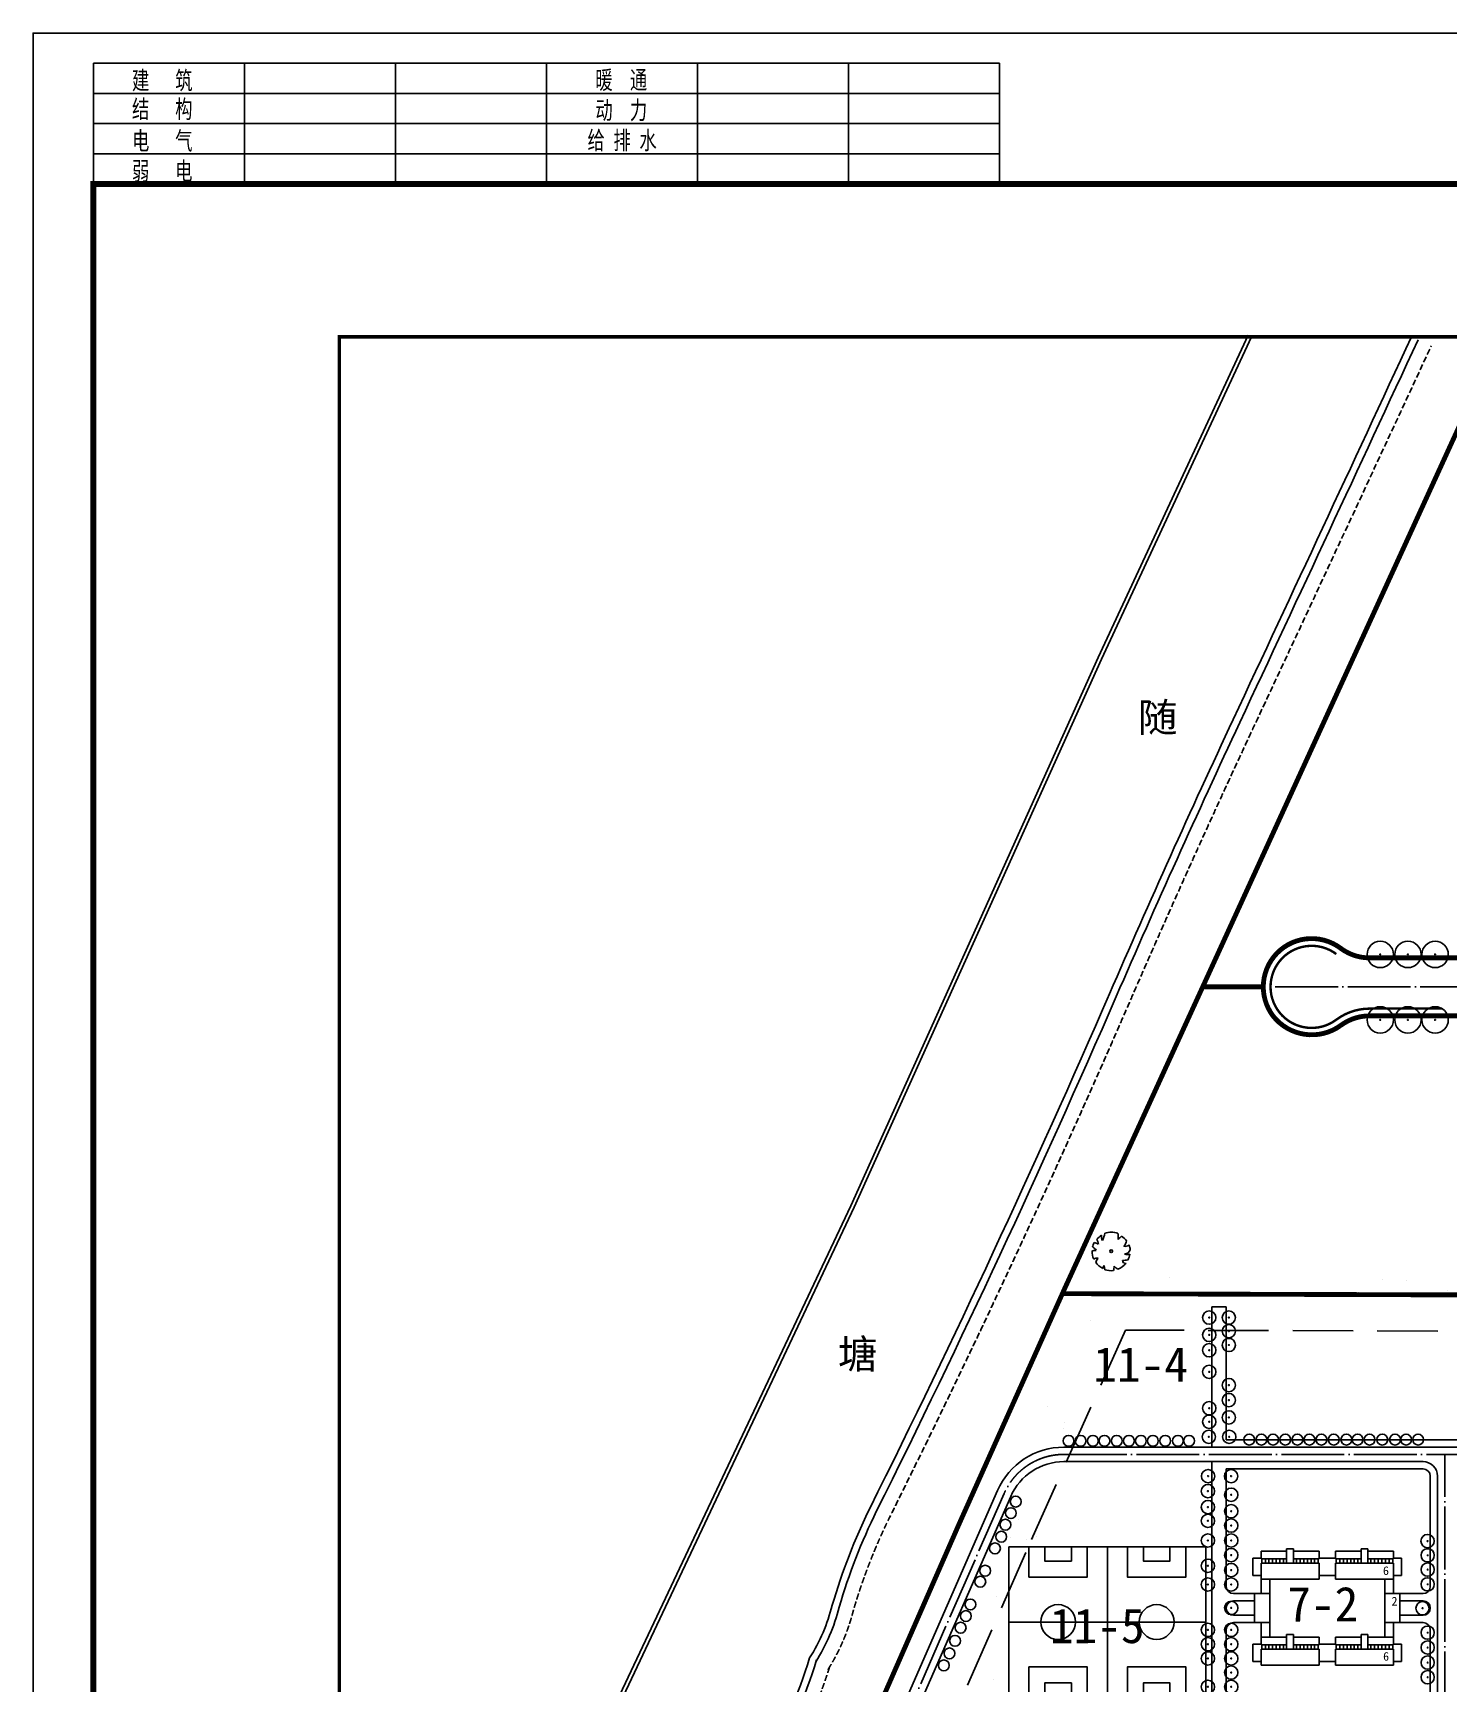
# Model space of a CAD drawing. Extents: x 38883873 to 41204444, y -39183004 to -36939090.
# Drawn here: x 38883873 to 39469815, y -37764092 to -37080504 of the extents above; entities that cross this region are included whole.
import ezdxf

# ---------------------------------------------------------------- set-up
doc = ezdxf.new("R2010")
doc.units = 0
doc.header["$LTSCALE"] = 1000
doc.header["$MEASUREMENT"] = 0
for name, pattern in [('CENT', [15, 13, -1, 0, -1]), ('DASH', [0.35, 0.25, -0.1]), ('DOTE', [2.42, 2, -0.2, 0.02, -0.2])]:
    doc.linetypes.add(name, pattern=pattern)
doc.layers.get('0').update_dxf_attribs({"linetype": 'CONTINUOUS'})
for name, color, linetype in [('00禁止开口段', 30, 'CONTINUOUS'), ('1-CEG', 220, 'CONTINUOUS'), ('A-FACE', 4, 'CONTINUOUS'), ('DOTE', 1, 'DOTE'), ('LH', 104, 'CONTINUOUS'), ('PUB_TEXT', 4, 'CONTINUOUS'), ('PUB_TITLE', 7, 'CONTINUOUS'), ('TEXT', 7, 'CONTINUOUS'), ('TREE1', 62, 'CONTINUOUS'), ('W', 5, 'CONTINUOUS'), ('人行道', 251, 'CONTINUOUS'), ('体育场', 151, 'CONTINUOUS'), ('华谏图框', 4, 'CONTINUOUS'), ('立面1', 131, 'CONTINUOUS'), ('立面2', 252, 'CONTINUOUS'), ('范围', 7, 'CONTINUOUS'), ('道路中心线', 5, 'CENT')]:
    doc.layers.add(name, color=color, linetype=linetype)
doc.styles.add('-黑体', font='SIMHEI.TTF')
doc.styles.add('HRHZ', font='SIMHEI.TTF')
doc.styles.get("Standard").update_dxf_attribs({"font": 'SimSun.ttf', "height": 20})
doc.styles.add('STYLE宋体', font='SimSun.ttf')

# ---------------------------------------------------------------- blocks, each defined once
blk = doc.blocks.new('dkid')
at = {"layer": '体育场'}
for p, q in [((-526373, 1202760), (-526373, 1098760)), ((-458373, 1202760), (-526373, 1202760)), ((-458373, 1098760), (-458373, 1202760)), ((-458373, 1150760), (-526373, 1150760)), ((-526373, 1098760), (-458373, 1098760))]:
    blk.add_line(p, q, dxfattribs=at)
at = {"layer": '体育场', "elevation": 0}
for points in [[(-472213, 1202760), (-472213, 1181760), (-512533, 1181760), (-512533, 1202760)], [(-483213, 1202760), (-483213, 1192760), (-501533, 1192760), (-501533, 1202760)], [(-483213, 1098760), (-483213, 1108760), (-501533, 1108760), (-501533, 1098760)]]:
    blk.add_lwpolyline(points, dxfattribs=at)
at = {"layer": '体育场'}
blk.add_lwpolyline([(-472213, 1098760), (-472213, 1119760), (-512533, 1119760), (-512533, 1098760)], dxfattribs=at)
blk.add_circle((-492373, 1150760), 12000, dxfattribs=at)
blk = doc.blocks.new('333')
at = {"layer": '立面1', "linetype": 'Continuous', "ltscale": 10}
for p, q in [((-294647, 1066661), (-294647, 1059461)), ((-291247, 1066661), (-294647, 1066661)), ((-291247, 1069561), (-280647, 1069561)), ((-291247, 1069561), (-291247, 1066361)), ((-280647, 1070561), (-277847, 1070561)), ((-280647, 1064561), (-280647, 1070561)), ((-277847, 1064561), (-277847, 1070561)), ((-277847, 1069561), (-267247, 1069561)), ((-267247, 1069561), (-267247, 1066361)), ((-260447, 1066661), (-267247, 1066661)), ((-249847, 1069561), (-260447, 1069561)), ((-260447, 1069561), (-260447, 1066361)), ((-247047, 1070561), (-249847, 1070561)), ((-249847, 1064561), (-249847, 1070561)), ((-247047, 1064561), (-247047, 1070561)), ((-236447, 1069561), (-247047, 1069561)), ((-236447, 1069561), (-236447, 1066361)), ((-236447, 1066661), (-233047, 1066661)), ((-233047, 1066661), (-233047, 1059461)), ((-280647, 1066361), (-291247, 1066361)), ((-267247, 1064561), (-291247, 1064561)), ((-291247, 1064561), (-291247, 1051961)), ((-290947, 1066361), (-290947, 1064561)), ((-289447, 1066361), (-289447, 1064561)), ((-287947, 1066361), (-287947, 1064561)), ((-286447, 1066361), (-286447, 1064561)), ((-284947, 1066361), (-284947, 1064561)), ((-283447, 1066361), (-283447, 1064561)), ((-281947, 1066361), (-281947, 1064561)), ((-267247, 1066361), (-277847, 1066361)), ((-276547, 1066361), (-276547, 1064561)), ((-275047, 1066361), (-275047, 1064561)), ((-273547, 1066361), (-273547, 1064561)), ((-272047, 1066361), (-272047, 1064561)), ((-270547, 1066361), (-270547, 1064561)), ((-269047, 1066361), (-269047, 1064561)), ((-267547, 1066361), (-267547, 1064561)), ((-267247, 1064561), (-267247, 1057961)), ((-260447, 1066361), (-249847, 1066361)), ((-260447, 1064561), (-236447, 1064561)), ((-260447, 1064561), (-260447, 1057961)), ((-260147, 1066361), (-260147, 1064561)), ((-258647, 1066361), (-258647, 1064561)), ((-257147, 1066361), (-257147, 1064561)), ((-255647, 1066361), (-255647, 1064561)), ((-254147, 1066361), (-254147, 1064561)), ((-252647, 1066361), (-252647, 1064561)), ((-251147, 1066361), (-251147, 1064561)), ((-247047, 1066361), (-236447, 1066361)), ((-245747, 1066361), (-245747, 1064561)), ((-244247, 1066361), (-244247, 1064561)), ((-242747, 1066361), (-242747, 1064561)), ((-241247, 1066361), (-241247, 1064561)), ((-239747, 1066361), (-239747, 1064561)), ((-238247, 1066361), (-238247, 1064561)), ((-236747, 1066361), (-236747, 1064561)), ((-236447, 1064561), (-236447, 1051961)), ((-291247, 1059461), (-294647, 1059461)), ((-291247, 1057961), (-267247, 1057961)), ((-287647, 1057961), (-287647, 1033961)), ((-260447, 1059461), (-267247, 1059461)), ((-236447, 1057961), (-260447, 1057961)), ((-240047, 1057961), (-240047, 1033961)), ((-236447, 1059461), (-233047, 1059461)), ((-293897, 1051961), (-293897, 1039961)), ((-287647, 1051961), (-293897, 1051961)), ((-240047, 1051961), (-233797, 1051961)), ((-233797, 1051961), (-233797, 1039961)), ((-287647, 1039961), (-293897, 1039961)), ((-291247, 1039961), (-291247, 1030761)), ((-240047, 1039961), (-233797, 1039961)), ((-236447, 1039961), (-236447, 1030761)), ((-291247, 1033961), (-280647, 1033961)), ((-280647, 1034961), (-277847, 1034961)), ((-280647, 1028961), (-280647, 1034961)), ((-277847, 1028961), (-277847, 1034961)), ((-277847, 1033961), (-267247, 1033961)), ((-267247, 1033961), (-267247, 1030761)), ((-249847, 1033961), (-260447, 1033961)), ((-260447, 1033961), (-260447, 1030761)), ((-247047, 1034961), (-249847, 1034961)), ((-249847, 1028961), (-249847, 1034961)), ((-247047, 1028961), (-247047, 1034961)), ((-236447, 1033961), (-247047, 1033961)), ((-294647, 1031061), (-294647, 1023861)), ((-291247, 1031061), (-294647, 1031061)), ((-280647, 1030761), (-291247, 1030761)), ((-267247, 1028961), (-291247, 1028961)), ((-291247, 1028961), (-291247, 1022361)), ((-290947, 1030761), (-290947, 1028961)), ((-289447, 1030761), (-289447, 1028961)), ((-287947, 1030761), (-287947, 1028961)), ((-286447, 1030761), (-286447, 1028961)), ((-284947, 1030761), (-284947, 1028961)), ((-283447, 1030761), (-283447, 1028961)), ((-281947, 1030761), (-281947, 1028961)), ((-267247, 1030761), (-277847, 1030761)), ((-276547, 1030761), (-276547, 1028961)), ((-275047, 1030761), (-275047, 1028961)), ((-273547, 1030761), (-273547, 1028961)), ((-272047, 1030761), (-272047, 1028961)), ((-270547, 1030761), (-270547, 1028961)), ((-269047, 1030761), (-269047, 1028961)), ((-267547, 1030761), (-267547, 1028961)), ((-260447, 1031061), (-267247, 1031061)), ((-267247, 1028961), (-267247, 1022361)), ((-260447, 1030761), (-249847, 1030761)), ((-260447, 1028961), (-236447, 1028961)), ((-260447, 1028961), (-260447, 1022361)), ((-260147, 1030761), (-260147, 1028961)), ((-258647, 1030761), (-258647, 1028961)), ((-257147, 1030761), (-257147, 1028961)), ((-255647, 1030761), (-255647, 1028961)), ((-254147, 1030761), (-254147, 1028961)), ((-252647, 1030761), (-252647, 1028961)), ((-251147, 1030761), (-251147, 1028961)), ((-247047, 1030761), (-236447, 1030761)), ((-245747, 1030761), (-245747, 1028961)), ((-244247, 1030761), (-244247, 1028961)), ((-242747, 1030761), (-242747, 1028961)), ((-241247, 1030761), (-241247, 1028961)), ((-239747, 1030761), (-239747, 1028961)), ((-238247, 1030761), (-238247, 1028961)), ((-236747, 1030761), (-236747, 1028961)), ((-236447, 1031061), (-233047, 1031061)), ((-236447, 1028961), (-236447, 1022361)), ((-233047, 1031061), (-233047, 1023861)), ((-291247, 1023861), (-294647, 1023861)), ((-291247, 1022361), (-267247, 1022361)), ((-260447, 1023861), (-267247, 1023861)), ((-236447, 1022361), (-260447, 1022361)), ((-236447, 1023861), (-233047, 1023861))]:
    blk.add_line(p, q, dxfattribs=at)
blk = doc.blocks.new('7')
at = {"layer": 'TREE1', "linetype": 'ByBlock'}
blk.add_circle((0, 0), 3.64, dxfattribs=at)
at = {"layer": 'TREE1', "linetype": 'Continuous', "ltscale": 10}
blk.add_circle((0, 0), 0.121, dxfattribs=at)
blk = doc.blocks.new('sdji')
at = {"linetype": 'Continuous', "ltscale": 10}
for radius in [2750, 184]:
    blk.add_circle((512091, 867961), radius, dxfattribs=at)
blk = doc.blocks.new('sij')
at = {"layer": 'TREE1', "linetype": 'Continuous', "ltscale": 10}
blk.add_circle((327690, 1006813), 2250, dxfattribs=at)
blk = doc.blocks.new('M_F13')
for p, q in [((-515, 179), (-397, 193)), ((-484, 239), (-484, 239)), ((-397, 193), (-484, 239))]:
    blk.add_line(p, q)
blk.add_circle((-3, 3), 38.2)
for centre, radius, start, end in [((-8, 3), 532, 89.3321, 114.3856), ((-325, 399), 130, 343.6555, 39.76), ((-175, 449), 193, 352.0775, 26.6128), ((-85, 589), 202, 304.1868, 338.5411), ((-8, 3), 531, 62.8767, 77.7021), ((80, 476), 154, 315.8454, 359.7651), ((-8, 3), 537, 160.8426, 187.275), ((-8, 3), 527, 126.0751, 153.6245), ((-356, 208), 224, 48.5203, 80.5151), ((-244, 1929), 1632, 285.4397, 290.7099), ((412, 44), 234, 83.5323, 121.6544), ((959, 2091), 1965, 250.0865, 256.3451), ((-8, 3), 523, 31.4098, 49.4752), ((-8, 3), 534, 340.3307, 19.43), ((-610, -942), 880, 77.3728, 85.4649), ((-5, -500), 587, 134.7782, 147.3315), ((-8, 3), 524, 200.8103, 231.4392), ((-251, -396), 87.2, 97.741, 188.8107), ((-1350, -519), 1108, 2.9465, 10.9238), ((125, -442), 220, 160.6009, 199.3991), ((100, -357), 178, 186.1912, 248.4952), ((296, -376), 163, 170.6314, 220.6278), ((325, -118), 300, 230.4582, 263.1093), ((-8, 3), 514, 305.394, 326.2464), ((358, 465), 656, 266.7455, 282.0146), ((0, -631), 545, 39.6536, 53.993), ((-8, 3), 522, 243.1498, 261.8356), ((-8, 3), 527, 274.7236, 290.3277)]:
    blk.add_arc(centre, radius, start, end)
at = {"width": 0.8, "flags": 9}
for tag, p in [('XSIZE', (-62, 12)), ('YSIZE', (9, 6))]:
    blk.add_attdef(tag, p, '', height=0.2, dxfattribs=at)
blk = doc.blocks.new('_LABEL1')
for p, q in [((-150, 20), (-75, 20)), ((-150, 20), (-150, 0)), ((-125, 20), (-125, 0)), ((-100, 20), (-100, 0)), ((-75, 20), (0, 20)), ((-75, 20), (-75, 0)), ((-75, 20), (-75, 0)), ((-50, 20), (-50, 0)), ((-25, 20), (-25, 0)), ((0, 20), (0, 0)), ((-150, 15), (-75, 15)), ((-75, 15), (0, 15)), ((-150, 10), (-75, 10)), ((-75, 10), (0, 10)), ((-150, 5), (-75, 5)), ((-75, 5), (0, 5)), ((-150, 0), (-75, 0)), ((-75, 0), (0, 0))]:
    blk.add_line(p, q)
at = {"style": 'STYLE宋体', "width": 0.7}
for s, p in [('暖  通', (-66.92, 15.73)), ('建   筑', (-143.62, 15.65)), ('结   构', (-143.62, 10.91)), ('动  力', (-66.92, 10.73)), ('电   气', (-143.62, 5.65)), ('给 排 水', (-68.22, 5.73)), ('弱   电', (-143.62, 0.65))]:
    blk.add_text(s, height=3, dxfattribs=at).set_placement(p)

msp = doc.modelspace()

# ---------------------------------------------------------------- linework, layer by layer
at = {"layer": '00禁止开口段', "const_width": 1000}
msp.add_lwpolyline([(39466980, -37484454), (39436980, -37484454, 0.1622777), (39423180, -37489054, -2), (39423180, -37461854, -2)], format="xyb", dxfattribs=at)
at = {"layer": 'A-FACE', "linetype": 'Continuous'}
for p, q in [((39436980, -37463454), (39725834, -37463454)), ((39436980, -37487454), (39729749, -37487454))]:
    msp.add_line(p, q, dxfattribs=at)
at = {"layer": 'A-FACE'}
for p, q in [((39310469, -37666040), (39704634, -37666040)), ((39310469, -37672040), (39459081, -37672040)), ((39465081, -37858019), (39465081, -37678040)), ((39282993, -37683994), (39213636, -37842197)), ((39288488, -37686404), (39219131, -37844606))]:
    msp.add_line(p, q, dxfattribs=at)
at = {"layer": 'A-FACE', "linetype": 'Continuous'}
for centre, start, end in [((39412980, -37475454), 53.130102, 306.869898), ((39436980, -37443454), 233.130102, 270), ((39436980, -37507454), 90, 126.869898)]:
    msp.add_arc(centre, 20000, start, end, dxfattribs=at)
at = {"layer": 'A-FACE'}
for centre, radius, start, end in [((39310469, -37696040), 30000, 90, 156.32696), ((39310469, -37696040), 24000, 90, 156.32696), ((39459081, -37678040), 6000, 0, 90)]:
    msp.add_arc(centre, radius, start, end, dxfattribs=at)
at = {"layer": 'PUB_TITLE', "linetype": 'Continuous', "const_width": 1500}
msp.add_lwpolyline([(39010623, -38937254), (40242123, -38937254), (40242123, -37206254), (39010623, -37206254)], close=True, dxfattribs=at)
at = {"layer": 'TREE1', "linetype": 'Continuous', "ltscale": 10, "const_width": 0.5}
for points in [[(39321970, -37592803, 0.5205671), (39317433, -37592803, 0.5205671), (39317433, -37600050, 0.5205671), (39322617, -37600050, 0.5205671), (39330437, -37600050, 0.5205671), (39330437, -37604917, 0.5205671), (39335138, -37604917, 0.5205671), (39343131, -37604917, 0.5205671), (39349451, -37604917, 0.5205671), (39356179, -37604917, 0.5205671), (39362759, -37604917, 0.5205671), (39371079, -37604917, 0.5205671), (39376993, -37604917, 0.5205671), (39381821, -37604917, 0.5205671), (39389657, -37604917, 0.5205671), (39394958, -37604917, 0.5205671), (39400408, -37604917, 0.5205671), (39407496, -37604917, 0.5205671), (39412529, -37604917, 0.5205671), (39412529, -37600384, 0.5205671), (39417070, -37600384, 0.5205671), (39425285, -37600384, 0.5205671), (39433957, -37600384, 0.5205671), (39440342, -37600384, 0.5205671), (39448031, -37600384, 0.5205671), (39455157, -37600384, 0.5205671), (39455157, -37605372, 0.5205671), (39461603, -37605372, 0.5205671), (39467103, -37605372, 0.5205671), (39467103, -37597758, 0.5205671), (39458590, -37597758, 0.5205671), (39451456, -37597758, 0.5205671), (39443514, -37597758, 0.5205671), (39436621, -37597758, 0.5205671), (39429610, -37597758, 0.5205671), (39423904, -37597758, 0.5205671), (39415060, -37597758, 0.5205671), (39409152, -37597758, 0.5205671), (39401560, -37597758, 0.5205671), (39394338, -37597758, 0.5205671), (39388248, -37597758, 0.5205671), (39382683, -37597758, 0.5205671), (39374577, -37597758, 0.5205671), (39369382, -37597758, 0.5205671), (39363163, -37597758, 0.5205671), (39358405, -37597758, 0.5205671), (39350293, -37597758, 0.5205671), (39344823, -37597758, 0.5205671), (39337458, -37597758, 0.5205671), (39337458, -37592923, 0.5205671), (39332416, -37592923, 0.5205671), (39327845, -37592923, 0.5205671)], [(39319599, -37608601, 0.5205671), (39311667, -37610456, 0.5205671), (39308813, -37616572, 0.5205671), (39312191, -37624851, 0.5205671), (39311622, -37629518, 0.5205671), (39307528, -37633386, 0.5205671), (39305731, -37638352, 0.5205671), (39306489, -37643844, 0.5205671), (39304621, -37651408, 0.5205671), (39299022, -37652461, 0.5205671), (39292073, -37657411, 0.5205671), (39286457, -37663303, 0.5205671), (39292420, -37667696, 0.5205671), (39301028, -37665825, 0.5205671), (39306677, -37662954, 0.5205671), (39309102, -37655062, 0.5205671), (39316963, -37651535, 0.5205671), (39320397, -37654518, 0.5205671), (39321340, -37645720, 0.5205671), (39320831, -37640764, 0.5205671), (39313188, -37636489, 0.5205671), (39313640, -37630638, 0.5205671), (39313839, -37625547, 0.5205671), (39317977, -37618273, 0.5205671)], [(39302074, -37681951, 0.5205671), (39293948, -37682737, 0.5205671), (39292834, -37688445, 0.5205671), (39295127, -37693575, 0.5205671), (39291770, -37700372, 0.5205671), (39288801, -37706574, 0.5205671), (39285298, -37714111, 0.5205671), (39285483, -37722824, 0.5205671), (39284677, -37728378, 0.5205671), (39276920, -37732160, 0.5205671), (39273159, -37738187, 0.5205671), (39277532, -37744091, 0.5205671), (39272340, -37749699, 0.5205671), (39270300, -37755214, 0.5205671), (39273730, -37758792, 0.5205671), (39279235, -37759892, 0.5205671), (39286076, -37761259, 0.5205671), (39286296, -37752579, 0.5205671), (39280251, -37746559, 0.5205671), (39280848, -37740804, 0.5205671), (39284386, -37732799, 0.5205671), (39284664, -37724296, 0.5205671), (39285212, -37717309, 0.5205671), (39287097, -37709755, 0.5205671), (39287642, -37704693, 0.5205671), (39293472, -37702928, 0.5205671), (39299577, -37702607, 0.5205671), (39302032, -37694054, 0.5205671)]]:
    msp.add_lwpolyline(points, format="xyb", close=True, dxfattribs=at)
at = {"layer": 'W'}
for p, q in [((39325985, -37339734), (39388134, -37206254)), ((39223700, -37566687), (39325985, -37339734)), ((39105719, -37816582), (39223700, -37566687))]:
    msp.add_line(p, q, dxfattribs=at)
at = {"layer": 'W', "linetype": 'Continuous', "ltscale": 10}
msp.add_line((39388134, -37206254), (39454319, -37206254), dxfattribs=at)
at = {"layer": 'W', "flags": 128}
for points in [[(39205248, -37753272, 0.0792757), (39214591, -37731510, -0.0435425), (39230262, -37691116, 0.0131116), (39329358, -37478274, -0.0069548), (39380534, -37364724, 0.0007894), (39454319, -37206254)], [(39207783, -37754875, 0.0791009), (39217486, -37732297, -0.0434813), (39232951, -37692447, 0.0131112), (39332110, -37479468, -0.0069548), (39383252, -37365995, 0.0007894), (39457040, -37207516, 0.0007894)], [(39205248, -37753272, -0.0523034), (39186406, -37797104, -0.0708073), (39169891, -37836840, 0.1714238), (39156724, -37903247, -0.0178159), (39164439, -37974280, 0.0249297), (39173787, -38050262, -0.1385757), (39168178, -38104446, 0.0668108), (39151352, -38171710, 0.1598271), (39153012, -38193001, 0.1103333), (39172503, -38219851, 0.074881), (39194686, -38238317, 0.0535511), (39218238, -38264004, -0.017633), (39237882, -38283100, -0.0043245), (39259687, -38304296, 0.0204603), (39269820, -38314145, -0.0418489), (39290113, -38333872)], [(39208112, -37754162, -0.0518831), (39189213, -37798230, -0.0701785), (39172471, -37838370, 0.1714238), (39159693, -37902817, -0.0178159), (39167431, -37974062, 0.0249297), (39176742, -38049748, -0.1385757), (39170966, -38105555, 0.0670012), (39154312, -38172238, 0.1612045), (39155774, -38191829, 0.1108886), (39174624, -38217722, 0.0769534), (39196748, -38236057, 0.0545178), (39220236, -38261766, -0.0176046), (39240002, -38280976, -0.0043221), (39261831, -38302197, 0.0204376), (39271774, -38311868, -0.0439696), (39292680, -38332320, -0.0417549)]]:
    msp.add_lwpolyline(points, format="xyb", dxfattribs=at)
at = {"layer": '人行道'}
for p, q in [((39371673, -37666040), (39371673, -37607993)), ((39377673, -37607993), (39371673, -37607993)), ((39377673, -37663040), (39377673, -37607993)), ((39377673, -37663040), (39704634, -37663040)), ((39377673, -37675040), (39459081, -37675040)), ((39462081, -37723666), (39462081, -37678040)), ((39380673, -37726666), (39389390, -37726666)), ((39449490, -37726666), (39459081, -37726666)), ((39380673, -37729666), (39389390, -37729666)), ((39449490, -37729666), (39459081, -37729666)), ((39462081, -37732666), (39462081, -37732666)), ((39380673, -37735666), (39389390, -37735666)), ((39380673, -37738666), (39389390, -37738666)), ((39449490, -37735666), (39459081, -37735666)), ((39449490, -37738666), (39459081, -37738666)), ((39462081, -37794866), (39462081, -37741666))]:
    msp.add_line(p, q, dxfattribs=at)
at = {"layer": '人行道', "linetype": 'Continuous', "ltscale": 10}
for p, q in [((39371673, -37828641), (39371673, -37672040)), ((39377673, -37723666), (39377673, -37675040)), ((39377673, -37794866), (39377673, -37741666))]:
    msp.add_line(p, q, dxfattribs=at)
at = {"layer": '人行道', "flags": 128}
msp.add_lwpolyline([(39068423, -38113802, 0.5372695), (39098657, -38107653), (39096744, -37936014), (39095833, -37923521), (39104245, -37816190), (39222337, -37566059), (39324621, -37339109), (39386774, -37205621)], format="xyb", dxfattribs=at)
at = {"layer": '人行道', "color": 250, "linetype": 'DASH', "ltscale": 10, "flags": 128}
for points in [[(39212855, -37758081, 0.0787769), (39223276, -37733875, -0.0433586), (39238329, -37695108, 0.0131104), (39337614, -37481857, -0.0069548), (39388687, -37368536, 0.0007894), (39462484, -37210040, 0.0007894)], [(39213493, -37757055, -0.0498506), (39194824, -37800486, -0.0689859), (39177632, -37841430, 0.1714238), (39165631, -37901957, -0.0178159), (39173415, -37973627, 0.0249297), (39182653, -38048720, -0.1385757), (39176541, -38107773, 0.067423), (39160229, -38173322, 0.1646887), (39161298, -38189487, 0.1121316), (39178864, -38213459, 0.081503), (39200870, -38231520, 0.0565866), (39224232, -38257290, -0.0175492), (39244241, -38276728, -0.0043175), (39266120, -38298000, 0.0203864), (39275681, -38307313, -0.0437739), (39297236, -38328416)]]:
    msp.add_lwpolyline(points, format="xyb", dxfattribs=at)
at = {"layer": '人行道'}
for centre, start, end in [((39459081, -37678040), 0, 90), ((39459081, -37723666), 270, 0), ((39380673, -37732666), 90, 269.999966), ((39459081, -37732666), 0, 90), ((39459081, -37732666), 270, 0), ((39459081, -37741666), 0, 90)]:
    msp.add_arc(centre, 3000, start, end, dxfattribs=at)
at = {"layer": '人行道', "linetype": 'Continuous', "ltscale": 10}
msp.add_arc((39380673, -37723666), 3000, 180, 270, dxfattribs=at)
at = {"layer": '人行道', "linetype": 'Continuous'}
msp.add_arc((39380673, -37741666), 3000, 90, 180, dxfattribs=at)
at = {"layer": '华谏图框'}
msp.add_lwpolyline([(38883873, -39183004), (38883873, -37080504), (40368873, -37080504), (40368873, -39183004)], close=True, dxfattribs=at)
at = {"layer": '华谏图框', "const_width": 2500}
msp.add_lwpolyline([(38908873, -39158004), (40343873, -39158004), (40343873, -37143004), (38908873, -37143004)], close=True, dxfattribs=at)
at = {"layer": '范围', "color": 1, "linetype": 'DASH', "ltscale": 50, "const_width": 2000}
for points in [[(39392980, -37475454, -0.618034), (39424980, -37459454, 0.1622777), (39436980, -37463454), (39725834, -37463454, 0.3729031), (39750579, -37442018), (39771718, -37295275), (39774056, -37243975), (39777445, -37220454), (39484528, -37220454), (39367908, -37475454)], [(39741564, -37504592, 0.4567671), (39726718, -37487454), (39569079, -37487454), (39436980, -37487454, 0.1622777), (39424980, -37491454, -0.4028386), (39396980, -37487454, -0.1622777), (39392980, -37475454), (39367908, -37475454), (39310949, -37600000), (39309838, -37602478), (39727275, -37603786)], [(39727275, -37603786), (39309838, -37602478), (39267254, -37697480), (39215453, -37815637), (39203656, -37841696, -0.0375387), (39200633, -37850208, 0.1308835), (39198294, -37865085), (39212418, -38000000), (39219106, -38069414), (39219411, -38084620, -0.195535), (39216767, -38101984), (39156180, -38203680), (39625395, -38659790), (39748451, -38760972), (39960509, -38548914), (40086169, -38423253), (40107609, -38401814, 0.1316525), (40102432, -38392848), (40050787, -38341202), (40018183, -38301527), (39930095, -38213439, -0.2363782)]]:
    msp.add_lwpolyline(points, format="xyb", close=True, dxfattribs=at)
at = {"layer": '范围', "color": 1, "linetype": 'DASH', "ltscale": 100}
for points in [[(39335954, -37617560), (39294680, -37709638), (39242857, -37827846), (39231871, -37852113, -0.0297011), (39228151, -37862157), (39242268, -37996999), (39249078, -38067672), (39249354, -38081446, -0.1766535), (39242540, -38117338), (39194079, -38198681)], [(39758123, -38730086), (39949902, -38538307), (40075562, -38412647), (40088290, -38399919), (40039663, -38351291), (40007058, -38311616), (39909848, -38214406, -0.234658), (39710172, -37618732), (39335954, -37617560)]]:
    msp.add_lwpolyline(points, format="xyb", dxfattribs=at)
at = {"layer": '道路中心线', "ltscale": 2}
for p, q in [((39367908, -37475454), (40242123, -37475454)), ((39310469, -37669040), (39738481, -37669040)), ((39468081, -37866644), (39468081, -37669040)), ((39285741, -37685199), (39216383, -37843402))]:
    msp.add_line(p, q, dxfattribs=at)
msp.add_arc((39310469, -37696040), 27000, 90, 156.32696, dxfattribs=at)

# ---------------------------------------------------------------- block references
at = {"layer": 'DOTE', "linetype": 'Continuous'}
msp.add_blockref('333', (39683287, -38778627), dxfattribs=at)
at = {"layer": 'LH', "xscale": 1500.000000000704, "yscale": 1500, "zscale": 1500, "rotation": 90.28739875665877}
for p in [(39441391, -37462013), (39452834, -37462013), (39464094, -37462013), (39441391, -37489123), (39452834, -37489123), (39464094, -37489123)]:
    msp.add_blockref('7', p, dxfattribs=at)
at = {"layer": 'TREE1', "xscale": 14.92991994664088, "yscale": 14.92991995811462, "zscale": 14.92992, "rotation": 89.71588540334568}
msp.add_blockref('M_F13', (39330090, -37584868), dxfattribs=at)
at = {"layer": 'TREE1', "linetype": 'Continuous', "xscale": -1, "rotation": 270.2841144085268}
for p in [(38505206, -38128776), (38505206, -38135965), (38505206, -38142284), (38505206, -38151249), (38505206, -38166301), (38505206, -38171898), (38505022, -38178142), (38504714, -38194419), (38504671, -38200615), (38504671, -38207230), (38504671, -38212916), (38504671, -38221064), (38504671, -38231536), (38504671, -38239288), (38504671, -38258110), (38504671, -38264019), (38504671, -38269895), (38504671, -38281648)]:
    msp.add_blockref('sdji', p, dxfattribs=at)
at = {"layer": 'TREE1', "linetype": 'Continuous', "rotation": 89.71588559147328}
for p in [(40244140, -38128776), (40244140, -38134377), (40244140, -38140127), (40244140, -38156729), (40244140, -38162941), (40244140, -38170121), (40244324, -38178142), (40245078, -38194419), (40245121, -38202117), (40245121, -38208977), (40245121, -38214916), (40245121, -38221064), (40326379, -38221309), (40245121, -38227105), (40326418, -38227213), (40245121, -38233325), (40245121, -38239288), (40326418, -38233116), (40326418, -38239217), (40245121, -38249000), (40324284, -38249131), (40245121, -38258110), (40326418, -38259233), (40245121, -38264019), (40326418, -38265388), (40245121, -38269895), (40326418, -38271630), (40245121, -38275771), (40326418, -38277696), (40245121, -38281648)]:
    msp.add_blockref('sdji', p, dxfattribs=at)
at = {"layer": 'TREE1', "linetype": 'Continuous'}
for p in [(38984707, -38670225), (38989709, -38670225), (38994763, -38670225), (38999572, -38670225), (39004626, -38670225), (39009680, -38670225), (39014637, -38670225), (39019592, -38670225), (39024691, -38670225), (39029950, -38670225), (39034553, -38670225), (39059453, -38669715), (39064507, -38669715), (39069316, -38669715), (39074370, -38669715), (39079424, -38669715), (39084381, -38669715), (39089336, -38669715), (39094435, -38669715), (39099694, -38669715), (39104297, -38669715), (39109261, -38669715), (39114545, -38669715), (39119804, -38669715), (39124407, -38669715), (39129371, -38669715), (38960832, -38700166), (38962826, -38695382), (38958571, -38704949), (38954253, -38714777), (38956843, -38709932), (38948165, -38728554), (38950193, -38724027), (38942206, -38742770), (38944075, -38737976), (38940025, -38747626), (38937720, -38753043), (38933088, -38763194), (38935427, -38758248)]:
    msp.add_blockref('sij', p, dxfattribs=at)
at = {"layer": '华谏图框', "xscale": 2500, "yscale": 2500, "zscale": 2500}
msp.add_blockref('_LABEL1', (39283873, -37143004), dxfattribs=at)
at = {"layer": '立面2', "linetype": 'Continuous', "xscale": 0.5999999993946403, "yscale": 0.5999999993946403, "zscale": 0.6}
for p in [(39603489, -38428896), (39644289, -38428896)]:
    msp.add_blockref('dkid', p, dxfattribs=at)

# ---------------------------------------------------------------- texts
at = {"layer": '1-CEG', "style": '-黑体'}
for s, p in [('6', (39442520, -37718964)), ('2', (39446078, -37731609)), ('6', (39442574, -37754454))]:
    msp.add_text(s, height=3600, dxfattribs=at).set_placement(p)
at = {"layer": 'PUB_TEXT', "color": 2, "style": '-黑体'}
for s, p in [('11-4', (39322662, -37638980)), ('7-2', (39402917, -37738235)), ('11-5', (39304697, -37747207))]:
    msp.add_text(s, height=14400, rotation=0.052298, dxfattribs=at).set_placement(p)
at = {"layer": 'TEXT', "style": 'HRHZ'}
for s, p in [('随', (39341145, -37369907)), ('塘', (39217011, -37633506))]:
    msp.add_text(s, height=12000, dxfattribs=at).set_placement(p)

doc.saveas('drawing.dxf')
